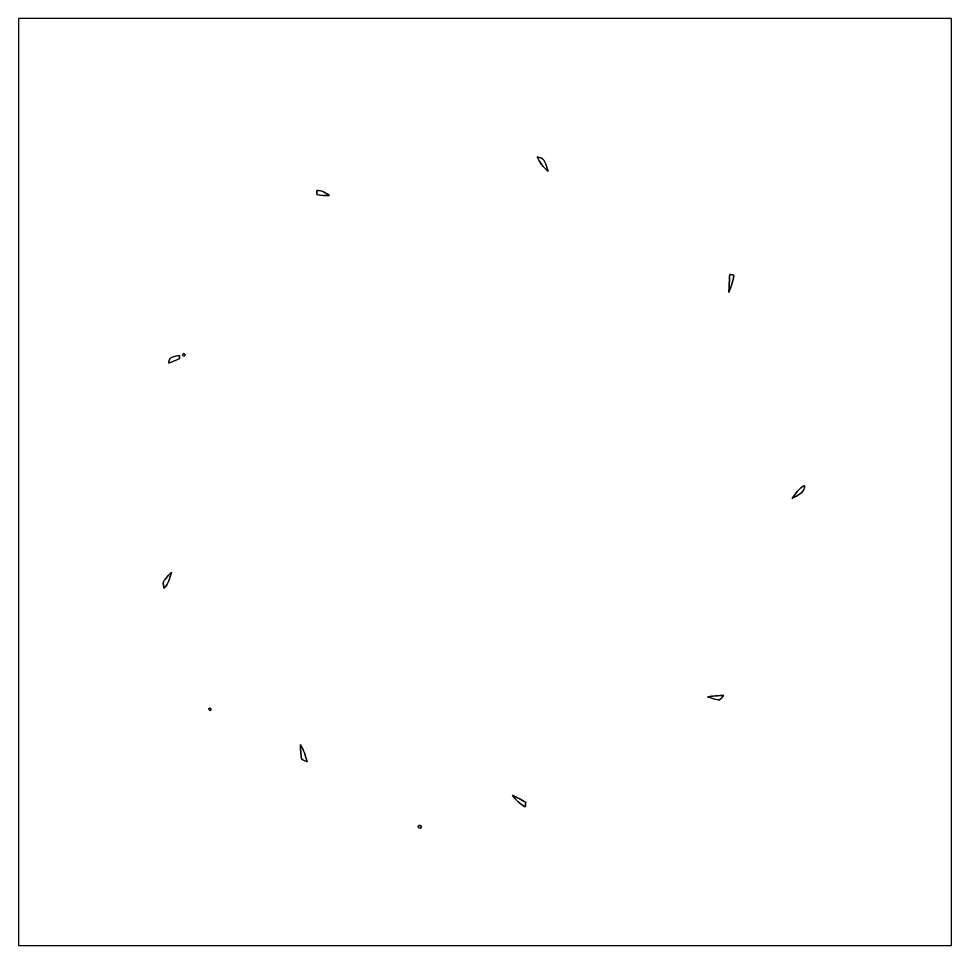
# Model space of a CAD drawing. Header units: centimetres. Extents: x -16.8 to 16.8, y -16.7 to 16.7.
import ezdxf

# ---------------------------------------------------------------- set-up
doc = ezdxf.new("R2010")
doc.units = ezdxf.units.CM
doc.header["$MEASUREMENT"] = 0
doc.layers.add('Layer 1', color=7, linetype='Continuous')

msp = doc.modelspace()

# ---------------------------------------------------------------- linework, layer by layer
at = {"layer": 'Layer 1', "color": 7}
for points, knots in [([(-16.77458, 16.66875), (-16.77458, 16.66875), (16.77458, 16.66875), (16.77458, 16.66875), (16.77458, 16.66875), (16.77458, 16.66875), (16.77458, -16.66875), (16.77458, -16.66875), (16.77458, -16.66875), (16.77458, -16.66875), (-16.77458, -16.66875), (-16.77458, -16.66875), (-16.77458, -16.66875), (-16.77458, -16.66875), (-16.77458, 16.66875), (-16.77458, 16.66875), (-16.77458, 16.66875), (-16.77458, 16.66875), (-16.77458, 16.66875), (-16.77458, 16.66875)], [0, 0, 0, 0, 0.16666667, 0.16666667, 0.16666667, 0.16666667, 0.33333333, 0.33333333, 0.33333333, 0.33333333, 0.5, 0.5, 0.5, 0.5, 0.66666667, 0.66666667, 0.66666667, 0.66666667, 1, 1, 1, 1]), ([(1.87889, 11.69917), (1.9625, 11.67059), (2.06446, 11.65472), (2.11596, 11.57429), (2.11596, 11.57429), (2.18934, 11.45293), (2.22779, 11.31464), (2.27154, 11.18059), (2.27154, 11.18059), (2.09232, 11.31147), (1.96885, 11.49914), (1.87889, 11.69917)], [0, 0, 0, 0, 0.25, 0.25, 0.25, 0.25, 0.5, 0.5, 0.5, 0.5, 1, 1, 1, 1]), ([(-6.04732, 10.4902), (-5.8734, 10.49902), (-5.72841, 10.40271), (-5.59541, 10.30146), (-5.59541, 10.30146), (-5.74851, 10.2997), (-5.90021, 10.31275), (-6.05014, 10.33992), (-6.05014, 10.33992), (-6.04943, 10.37766), (-6.04802, 10.45281), (-6.04732, 10.4902)], [0, 0, 0, 0, 0.25, 0.25, 0.25, 0.25, 0.5, 0.5, 0.5, 0.5, 1, 1, 1, 1]), ([(8.80286, 7.46619), (8.85119, 7.45808), (8.90023, 7.44996), (8.94927, 7.44149), (8.94927, 7.44149), (8.93621, 7.22136), (8.84484, 7.02063), (8.77182, 6.81637), (8.77182, 6.81637), (8.77852, 7.03333), (8.79087, 7.24958), (8.80286, 7.46619)], [0, 0, 0, 0, 0.25, 0.25, 0.25, 0.25, 0.5, 0.5, 0.5, 0.5, 1, 1, 1, 1]), ([(-11.33016, 4.45452), (-11.23139, 4.52226), (-11.10368, 4.52191), (-10.9922, 4.55295), (-10.9922, 4.55295), (-10.99256, 4.52332), (-10.99361, 4.4644), (-10.99432, 4.43477), (-10.99432, 4.43477), (-11.12203, 4.3815), (-11.24761, 4.324), (-11.37708, 4.27567), (-11.37708, 4.27567), (-11.36474, 4.33599), (-11.35768, 4.39879), (-11.33016, 4.45452)], [0, 0, 0, 0, 0.2, 0.2, 0.2, 0.2, 0.4, 0.4, 0.4, 0.4, 0.6, 0.6, 0.6, 0.6, 1, 1, 1, 1]), ([(-10.87191, 4.5974), (-10.84121, 4.64608), (-10.75761, 4.59493), (-10.79606, 4.54731), (-10.79606, 4.54731), (-10.82675, 4.49792), (-10.91001, 4.54942), (-10.87191, 4.5974)], [0, 0, 0, 0, 0.33333333, 0.33333333, 0.33333333, 0.33333333, 1, 1, 1, 1]), ([(11.05323, -0.59231), (11.17459, -0.41593), (11.29489, -0.22507), (11.49068, -0.12312), (11.49068, -0.12312), (11.51643, -0.39793), (11.24091, -0.48119), (11.05323, -0.59231)], [0, 0, 0, 0, 0.33333333, 0.33333333, 0.33333333, 0.33333333, 1, 1, 1, 1]), ([(-11.5697, -3.59481), (-11.48256, -3.46886), (-11.38484, -3.35139), (-11.27548, -3.2445), (-11.27548, -3.2445), (-11.33475, -3.45158), (-11.39578, -3.66854), (-11.54748, -3.8294), (-11.54748, -3.8294), (-11.55876, -3.75179), (-11.58134, -3.67348), (-11.5697, -3.59481)], [0, 0, 0, 0, 0.25, 0.25, 0.25, 0.25, 0.5, 0.5, 0.5, 0.5, 1, 1, 1, 1]), ([(7.99782, -7.73465), (8.19397, -7.69479), (8.39435, -7.68421), (8.59437, -7.67821), (8.59437, -7.67821), (8.5471, -7.73395), (8.50477, -7.79886), (8.43915, -7.83555), (8.43915, -7.83555), (8.28746, -7.83555), (8.14423, -7.76005), (7.99782, -7.73465)], [0, 0, 0, 0, 0.25, 0.25, 0.25, 0.25, 0.5, 0.5, 0.5, 0.5, 1, 1, 1, 1]), ([(-9.912, -8.14176), (-9.86861, -8.11071), (-9.82345, -8.18515), (-9.86543, -8.21373), (-9.86543, -8.21373), (-9.90776, -8.2423), (-9.95257, -8.16892), (-9.912, -8.14176)], [0, 0, 0, 0, 0.33333333, 0.33333333, 0.33333333, 0.33333333, 1, 1, 1, 1]), ([(-6.63822, -9.44809), (-6.5211, -9.63824), (-6.44878, -9.85132), (-6.39727, -10.06792), (-6.39727, -10.06792), (-6.46712, -10.03406), (-6.54509, -10.01042), (-6.59977, -9.95327), (-6.59977, -9.95327), (-6.62093, -9.78464), (-6.63857, -9.61743), (-6.63822, -9.44809)], [0, 0, 0, 0, 0.25, 0.25, 0.25, 0.25, 0.5, 0.5, 0.5, 0.5, 1, 1, 1, 1]), ([(0.99272, -11.26666), (1.15217, -11.34674), (1.30775, -11.43564), (1.46544, -11.51961), (1.46544, -11.51961), (1.45944, -11.5757), (1.45344, -11.63249), (1.4478, -11.68929), (1.4478, -11.68929), (1.27176, -11.57781), (1.10173, -11.44729), (0.99272, -11.26666)], [0, 0, 0, 0, 0.25, 0.25, 0.25, 0.25, 0.5, 0.5, 0.5, 0.5, 1, 1, 1, 1]), ([(-2.39889, -12.37615), (-2.36538, -12.32182), (-2.26342, -12.37051), (-2.2987, -12.42977), (-2.2987, -12.42977), (-2.33257, -12.48304), (-2.43699, -12.43577), (-2.39889, -12.37615)], [0, 0, 0, 0, 0.33333333, 0.33333333, 0.33333333, 0.33333333, 1, 1, 1, 1])]:
    msp.add_open_spline(points, degree=3, knots=knots, dxfattribs=at)
at = {"layer": 'Layer 1', "color": 9}
for points, knots in [([(1.87889, 11.69917), (1.96885, 11.49914), (2.09232, 11.31147), (2.27154, 11.18059), (2.27154, 11.18059), (2.22779, 11.31464), (2.18934, 11.45293), (2.11596, 11.57429), (2.11596, 11.57429), (2.06446, 11.65472), (1.9625, 11.67059), (1.87889, 11.69917), (1.87889, 11.69917), (1.87889, 11.69917), (1.87889, 11.69917), (1.87889, 11.69917)], [0, 0, 0, 0, 0.2, 0.2, 0.2, 0.2, 0.4, 0.4, 0.4, 0.4, 0.6, 0.6, 0.6, 0.6, 1, 1, 1, 1]), ([(-6.04732, 10.4902), (-6.04802, 10.45281), (-6.04943, 10.37766), (-6.05014, 10.33992), (-6.05014, 10.33992), (-5.90021, 10.31275), (-5.74851, 10.2997), (-5.59541, 10.30146), (-5.59541, 10.30146), (-5.72841, 10.40271), (-5.8734, 10.49902), (-6.04732, 10.4902), (-6.04732, 10.4902), (-6.04732, 10.4902), (-6.04732, 10.4902), (-6.04732, 10.4902)], [0, 0, 0, 0, 0.2, 0.2, 0.2, 0.2, 0.4, 0.4, 0.4, 0.4, 0.6, 0.6, 0.6, 0.6, 1, 1, 1, 1]), ([(8.80286, 7.46619), (8.79087, 7.24958), (8.77852, 7.03333), (8.77182, 6.81637), (8.77182, 6.81637), (8.84484, 7.02063), (8.93621, 7.22136), (8.94927, 7.44149), (8.94927, 7.44149), (8.90023, 7.44996), (8.85119, 7.45808), (8.80286, 7.46619), (8.80286, 7.46619), (8.80286, 7.46619), (8.80286, 7.46619), (8.80286, 7.46619)], [0, 0, 0, 0, 0.2, 0.2, 0.2, 0.2, 0.4, 0.4, 0.4, 0.4, 0.6, 0.6, 0.6, 0.6, 1, 1, 1, 1]), ([(-11.33016, 4.45452), (-11.35768, 4.39879), (-11.36474, 4.33599), (-11.37708, 4.27567), (-11.37708, 4.27567), (-11.24761, 4.324), (-11.12203, 4.3815), (-10.99432, 4.43477), (-10.99432, 4.43477), (-10.99361, 4.4644), (-10.99256, 4.52332), (-10.9922, 4.55295), (-10.9922, 4.55295), (-11.10368, 4.52191), (-11.23139, 4.52226), (-11.33016, 4.45452), (-11.33016, 4.45452), (-11.33016, 4.45452), (-11.33016, 4.45452), (-11.33016, 4.45452)], [0, 0, 0, 0, 0.16666667, 0.16666667, 0.16666667, 0.16666667, 0.33333333, 0.33333333, 0.33333333, 0.33333333, 0.5, 0.5, 0.5, 0.5, 0.66666667, 0.66666667, 0.66666667, 0.66666667, 1, 1, 1, 1]), ([(-10.87191, 4.5974), (-10.91001, 4.54942), (-10.82675, 4.49792), (-10.79606, 4.54731), (-10.79606, 4.54731), (-10.75761, 4.59493), (-10.84121, 4.64608), (-10.87191, 4.5974), (-10.87191, 4.5974), (-10.87191, 4.5974), (-10.87191, 4.5974), (-10.87191, 4.5974)], [0, 0, 0, 0, 0.25, 0.25, 0.25, 0.25, 0.5, 0.5, 0.5, 0.5, 1, 1, 1, 1]), ([(11.05323, -0.59231), (11.24091, -0.48119), (11.51643, -0.39793), (11.49068, -0.12312), (11.49068, -0.12312), (11.29489, -0.22507), (11.17459, -0.41593), (11.05323, -0.59231), (11.05323, -0.59231), (11.05323, -0.59231), (11.05323, -0.59231), (11.05323, -0.59231)], [0, 0, 0, 0, 0.25, 0.25, 0.25, 0.25, 0.5, 0.5, 0.5, 0.5, 1, 1, 1, 1]), ([(-11.5697, -3.59481), (-11.58134, -3.67348), (-11.55876, -3.75179), (-11.54748, -3.8294), (-11.54748, -3.8294), (-11.39578, -3.66854), (-11.33475, -3.45158), (-11.27548, -3.2445), (-11.27548, -3.2445), (-11.38484, -3.35139), (-11.48256, -3.46886), (-11.5697, -3.59481), (-11.5697, -3.59481), (-11.5697, -3.59481), (-11.5697, -3.59481), (-11.5697, -3.59481)], [0, 0, 0, 0, 0.2, 0.2, 0.2, 0.2, 0.4, 0.4, 0.4, 0.4, 0.6, 0.6, 0.6, 0.6, 1, 1, 1, 1]), ([(7.99782, -7.73465), (8.14423, -7.76005), (8.28746, -7.83555), (8.43915, -7.83555), (8.43915, -7.83555), (8.50477, -7.79886), (8.5471, -7.73395), (8.59437, -7.67821), (8.59437, -7.67821), (8.39435, -7.68421), (8.19397, -7.69479), (7.99782, -7.73465), (7.99782, -7.73465), (7.99782, -7.73465), (7.99782, -7.73465), (7.99782, -7.73465)], [0, 0, 0, 0, 0.2, 0.2, 0.2, 0.2, 0.4, 0.4, 0.4, 0.4, 0.6, 0.6, 0.6, 0.6, 1, 1, 1, 1]), ([(-9.912, -8.14176), (-9.95257, -8.16892), (-9.90776, -8.2423), (-9.86543, -8.21373), (-9.86543, -8.21373), (-9.82345, -8.18515), (-9.86861, -8.11071), (-9.912, -8.14176), (-9.912, -8.14176), (-9.912, -8.14176), (-9.912, -8.14176), (-9.912, -8.14176)], [0, 0, 0, 0, 0.25, 0.25, 0.25, 0.25, 0.5, 0.5, 0.5, 0.5, 1, 1, 1, 1]), ([(-6.63822, -9.44809), (-6.63857, -9.61743), (-6.62093, -9.78464), (-6.59977, -9.95327), (-6.59977, -9.95327), (-6.54509, -10.01042), (-6.46712, -10.03406), (-6.39727, -10.06792), (-6.39727, -10.06792), (-6.44878, -9.85132), (-6.5211, -9.63824), (-6.63822, -9.44809), (-6.63822, -9.44809), (-6.63822, -9.44809), (-6.63822, -9.44809), (-6.63822, -9.44809)], [0, 0, 0, 0, 0.2, 0.2, 0.2, 0.2, 0.4, 0.4, 0.4, 0.4, 0.6, 0.6, 0.6, 0.6, 1, 1, 1, 1]), ([(0.99272, -11.26666), (1.10173, -11.44729), (1.27176, -11.57781), (1.4478, -11.68929), (1.4478, -11.68929), (1.45344, -11.63249), (1.45944, -11.5757), (1.46544, -11.51961), (1.46544, -11.51961), (1.30775, -11.43564), (1.15217, -11.34674), (0.99272, -11.26666), (0.99272, -11.26666), (0.99272, -11.26666), (0.99272, -11.26666), (0.99272, -11.26666)], [0, 0, 0, 0, 0.2, 0.2, 0.2, 0.2, 0.4, 0.4, 0.4, 0.4, 0.6, 0.6, 0.6, 0.6, 1, 1, 1, 1]), ([(-2.39889, -12.37615), (-2.43699, -12.43577), (-2.33257, -12.48304), (-2.2987, -12.42977), (-2.2987, -12.42977), (-2.26342, -12.37051), (-2.36538, -12.32182), (-2.39889, -12.37615)], [0, 0, 0, 0, 0.33333333, 0.33333333, 0.33333333, 0.33333333, 1, 1, 1, 1])]:
    msp.add_open_spline(points, degree=3, knots=knots, dxfattribs=at)

doc.saveas('drawing.dxf')
